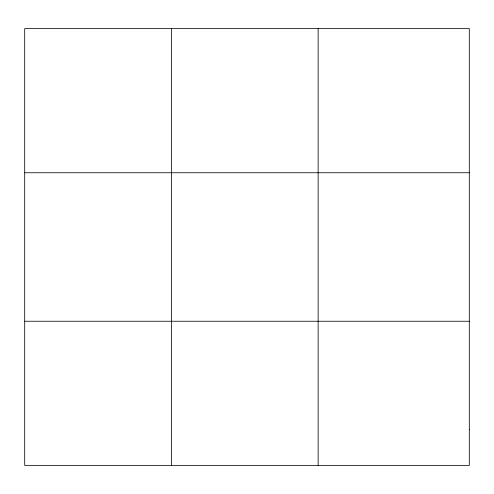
<?xml version="1.0" encoding="UTF-8"?>
<svg xmlns="http://www.w3.org/2000/svg" width="494" height="494" viewBox="0 0 494 494"><rect width="100%" height="100%" fill="white"/><g stroke="black" fill="none" stroke-linecap="round" stroke-linejoin="round"><path stroke-width="0.74" d="M171.418 465.385L171.418 28.615M318.136 465.385L318.136 28.615M24.7 172.752L469.3 172.752M24.7 321.248L469.3 321.248M469.3 429.354L469.3 465.385L24.7 465.385L24.7 28.615L469.3 28.615L469.3 429.354"/></g></svg>
